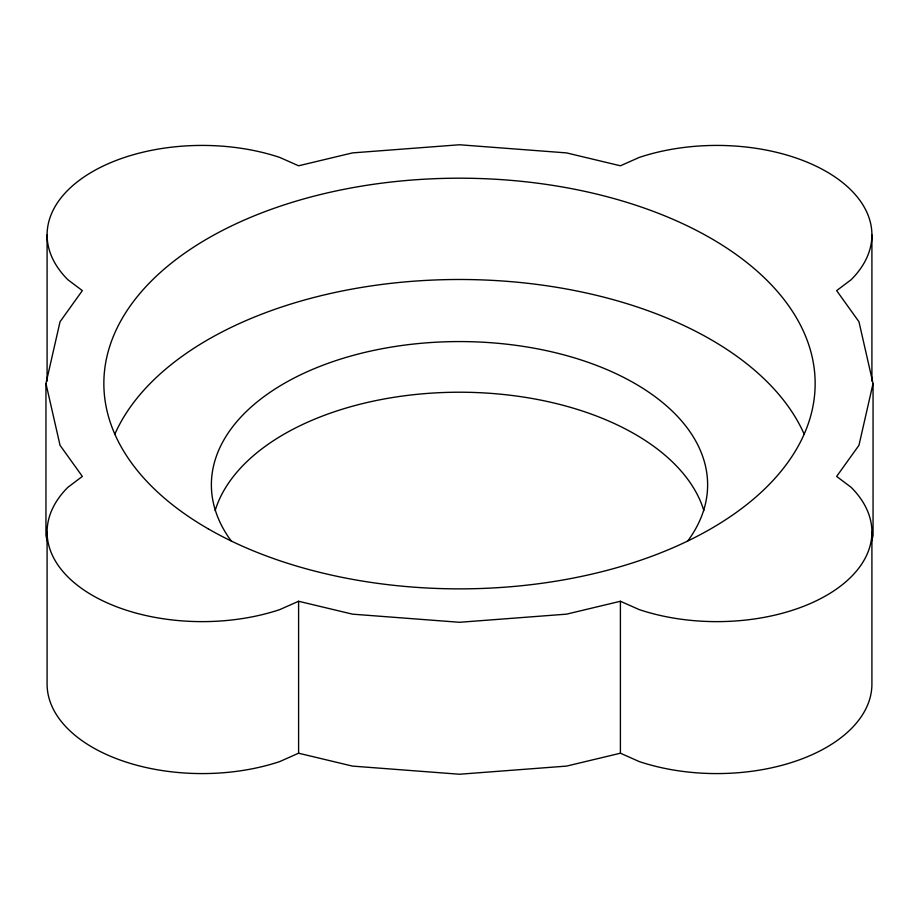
<?xml version="1.0" encoding="UTF-8"?>
<svg xmlns="http://www.w3.org/2000/svg" width="919" height="919" viewBox="0 0 919 919"><rect width="100%" height="100%" fill="white"/><g stroke="black" fill="none" stroke-linecap="round" stroke-linejoin="round"><path stroke-width="1.38" d="M47.202 540.969L45.95 535.478L45.95 383.522L60.045 321.73L82.354 290.622L67.868 279.721A155.081 89.534 0 0 1 92.509 171.646A155.081 89.534 0 0 1 279.709 157.413L298.595 165.788L352.471 152.899L459.5 144.765L566.529 152.899L620.405 165.788L639.291 157.413A155.081 89.534 0 0 1 826.491 171.646A155.081 89.534 0 0 1 851.132 279.721L836.646 290.622L858.955 321.73L873.05 383.522L873.05 535.478L871.798 540.969M873.05 383.522L858.955 445.324L836.646 476.421L851.132 487.323A155.081 89.534 0 0 1 826.491 595.409A155.081 89.534 0 0 1 639.291 609.63L620.405 601.267L566.529 614.156L459.5 622.289L352.471 614.156L298.595 601.267L279.709 609.63A155.081 89.534 0 0 1 92.509 595.409A155.081 89.534 0 0 1 67.868 487.323L82.354 476.421L60.045 445.324L45.95 383.522M871.913 532.101L871.913 684.046A155.081 89.534 0 0 1 639.291 761.587L620.405 753.212L566.529 766.101L459.5 774.235L352.471 766.101L298.595 753.212L279.709 761.587A155.081 89.534 0 0 1 47.087 684.046L47.087 532.101M871.913 234.954L871.913 381.167M620.405 601.267L620.405 753.212M298.595 601.267L298.595 753.212M47.087 234.954L47.087 381.167M215.149 510.562A248.13 143.261 0 0 1 459.5 392.218A248.13 143.261 0 0 1 703.851 510.562M231.106 540.809A248.13 143.261 0 0 1 459.5 341.569A248.13 143.261 0 0 1 687.894 540.809M114.737 434.388A355.653 205.339 0 0 1 459.5 279.491A355.653 205.339 0 0 1 804.263 434.388M208.016 528.724A355.653 205.339 0 0 0 803.034 436.674A355.653 205.339 0 0 0 367.451 185.19A355.653 205.339 0 0 0 208.016 528.724"/></g></svg>
